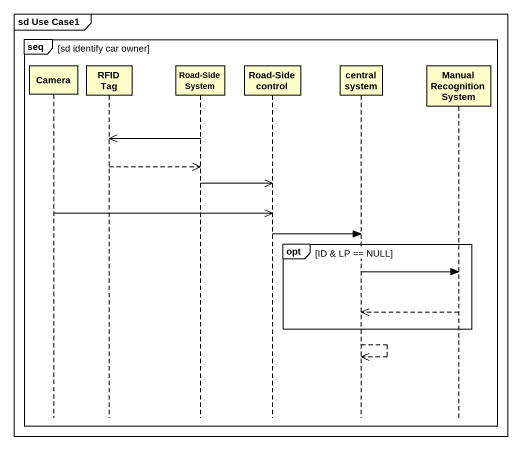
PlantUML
@startuml
mainframe sd Use Case1
hide footbox
participant Camera
participant "RFID Tag" as RFID_Tag
participant "Road-Side System" as Road_Side_System
participant "Road-Side control" as Road_Side_control
participant "central system" as central_system
participant "Manual Recognition System" as Manual_Recognition_System

group seq [sd identify car owner]
  Road_Side_System ->> RFID_Tag
  RFID_Tag -->> Road_Side_System
  Road_Side_System ->> Road_Side_control
  Camera ->> Road_Side_control
  Road_Side_control -> central_system
  opt ID & LP == NULL
    central_system -> Manual_Recognition_System
    Manual_Recognition_System -->> central_system
  end
  central_system -->> central_system
end
@enduml
